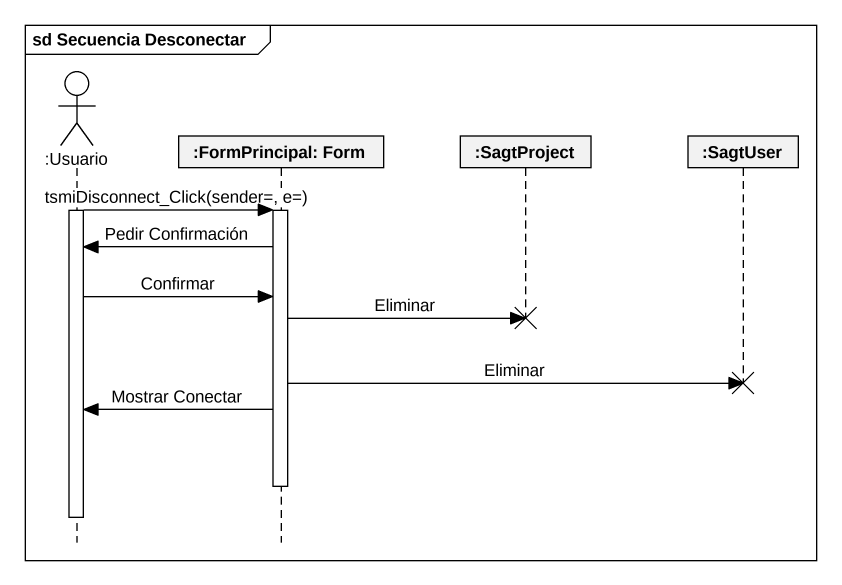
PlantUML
@startuml
mainframe sd Secuencia Desconectar
hide footbox
actor ":Usuario" as Usuario
participant ":FormPrincipal: Form" as FormPrincipal_Form
participant ":SagtProject" as SagtProject
participant ":SagtUser" as SagtUser

activate Usuario
Usuario -> FormPrincipal_Form : tsmiDisconnect_Click(sender=, e=)
activate FormPrincipal_Form
FormPrincipal_Form -> Usuario : Pedir Confirmación
Usuario -> FormPrincipal_Form : Confirmar
FormPrincipal_Form -> SagtProject !! : Eliminar
FormPrincipal_Form -> SagtUser !! : Eliminar
FormPrincipal_Form -> Usuario : Mostrar Conectar
deactivate FormPrincipal_Form
deactivate Usuario
@enduml
